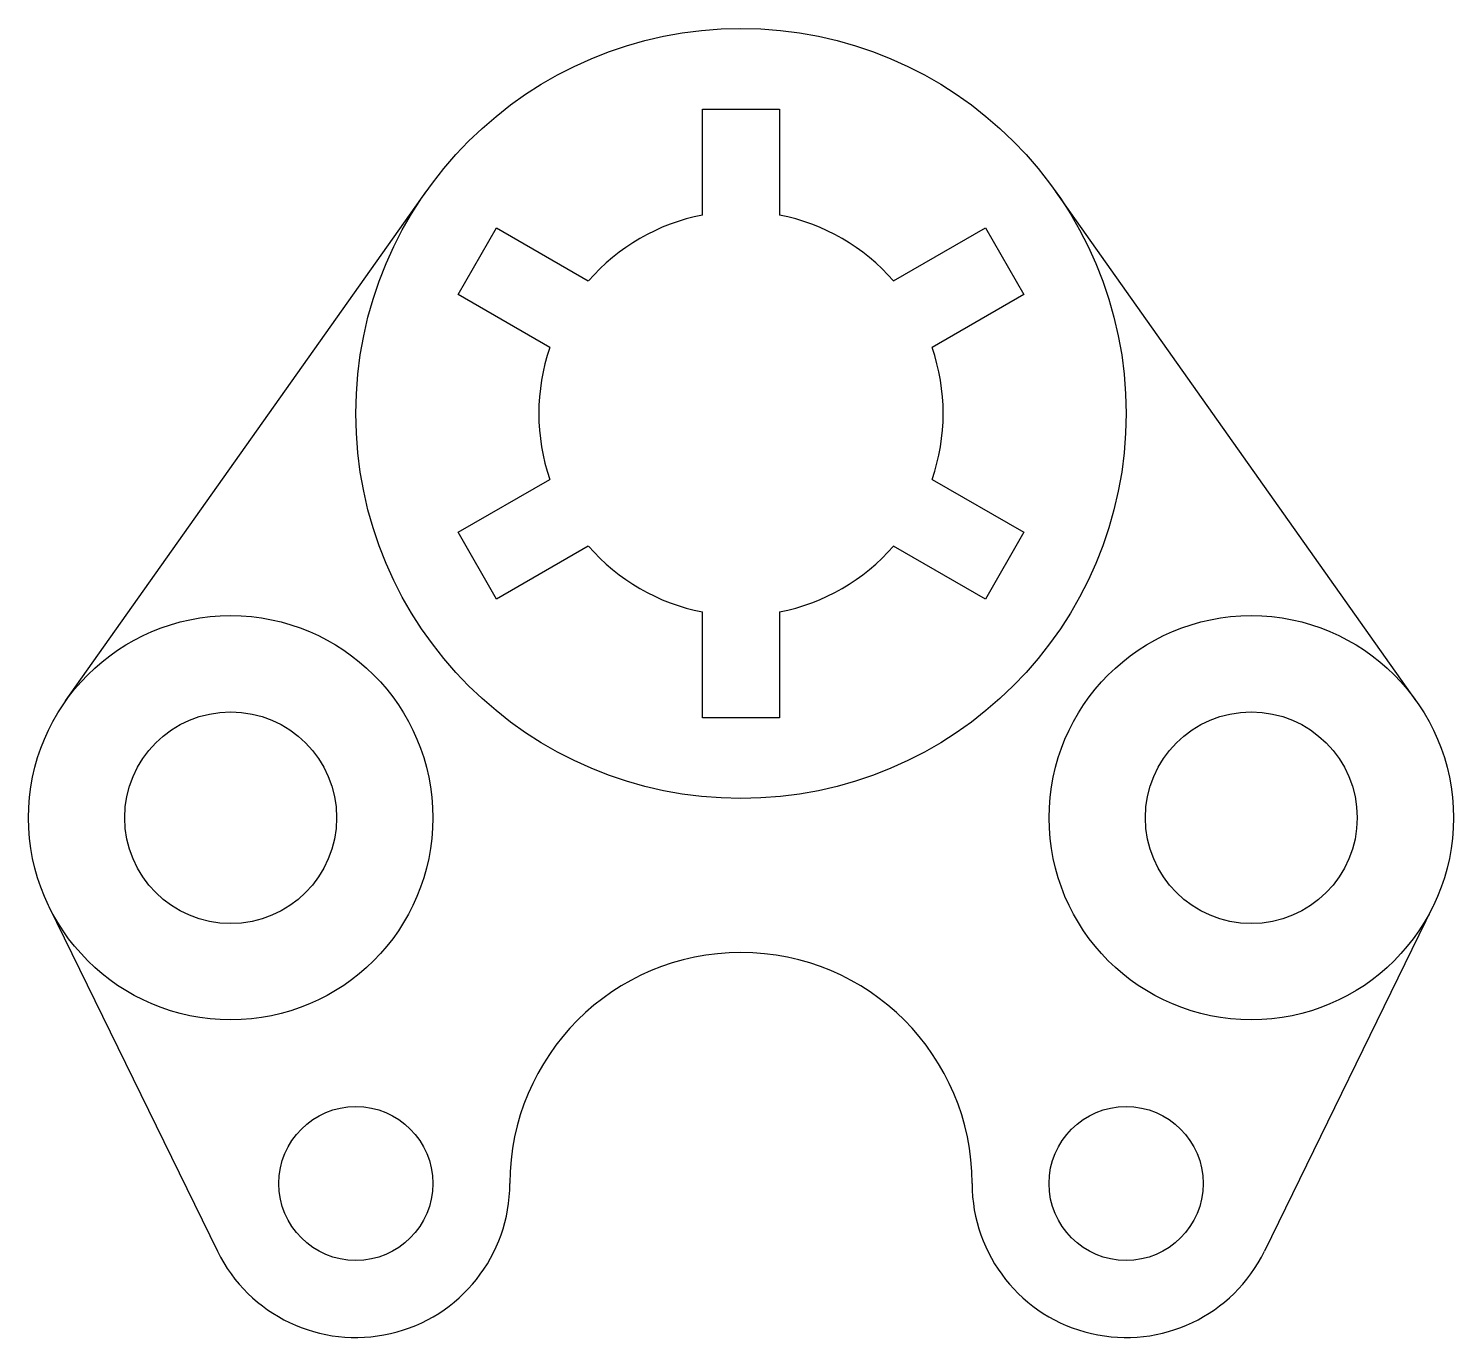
# Model space of a CAD drawing. Header units: millimetres. Extents: x 8450 to 8598, y 2038 to 2174.
import ezdxf

# ---------------------------------------------------------------- set-up
doc = ezdxf.new("R2010")
doc.units = ezdxf.units.MM

# ---------------------------------------------------------------- blocks, each defined once
blk = doc.blocks.new('*U2')
blk.add_lwpolyline([(-4, -5.5), (-4, 5.5), (4, 5.5), (4, -5.5)])
blk = doc.blocks.new('*U3')
at = {"color": 0, "linetype": 'ByBlock', "lineweight": -2, "transparency": 16777216}
blk.add_blockref('*U2', (8523.51, 2160.25), dxfattribs=at)
for p, rotation in [((8500.89, 2147.2), 59.99999999999999), ((8546.13, 2147.2), 299.9999999999999), ((8500.89, 2121.08), 120), ((8546.13, 2121.08), 240), ((8523.51, 2108.02), 180)]:
    blk.add_blockref('*U2', p, dxfattribs=dict(at, rotation=rotation))

msp = doc.modelspace()

# ---------------------------------------------------------------- linework, layer by layer
for p, q in [((8453.37, 2104.27), (8490.86, 2157.25)), ((8593.65, 2104.27), (8556.16, 2157.25)), ((8451.64, 2082.92), (8469.14, 2047.12)), ((8595.38, 2082.92), (8577.89, 2047.12))]:
    msp.add_line(p, q)
for centre, radius in [((8523.51, 2134.14), 40), ((8470.51, 2092.14), 21), ((8576.51, 2092.14), 21), ((8470.51, 2092.14), 11), ((8576.51, 2092.14), 11), ((8483.51, 2054.14), 8), ((8563.51, 2054.14), 8)]:
    msp.add_circle(centre, radius)
for centre, radius, start, end in [((8523.51, 2134.14), 21, 100.9806, 139.0194), ((8523.51, 2134.14), 21, 40.9806, 79.0194), ((8523.51, 2134.14), 21, 160.9806, 199.0194), ((8523.51, 2134.14), 21, 340.9806, 19.0194), ((8523.51, 2134.14), 21, 220.9806, 259.0194), ((8523.51, 2134.14), 21, 280.9806, 319.0194), ((8523.51, 2054.14), 24, 90, 180), ((8523.51, 2054.14), 24, 0, 90), ((8483.51, 2054.14), 16, 206.0377, 0), ((8563.51, 2054.14), 16, 180, 333.9623)]:
    msp.add_arc(centre, radius, start, end)

# ---------------------------------------------------------------- block references
msp.add_blockref('*U3', (0, 0))

doc.saveas('drawing.dxf')
